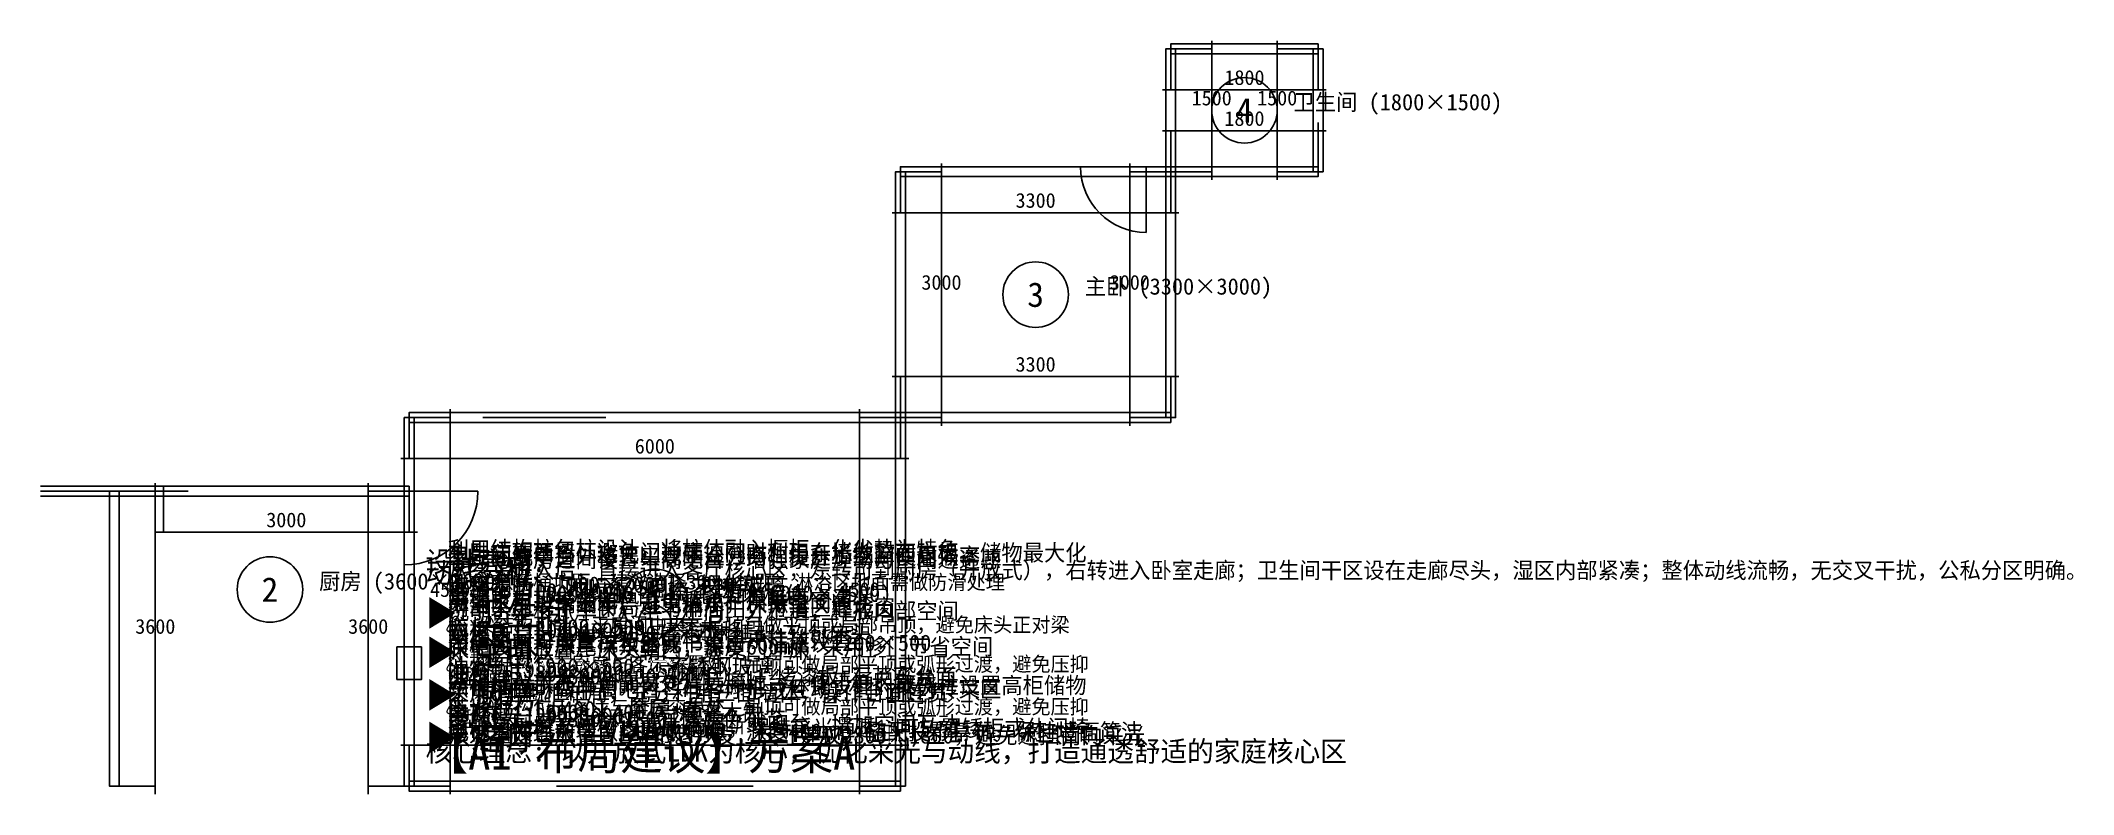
# Model space of a CAD drawing. Header units: metres. Extents: x -4500 to 20322, y -100 to 9100.
import ezdxf
from ezdxf.enums import TextEntityAlignment as Align

# ---------------------------------------------------------------- set-up
doc = ezdxf.new("R2010")
doc.units = ezdxf.units.M
for name, color, linetype in [('AI方案-功能分区', 7, 'Continuous'), ('AI方案-动线分析', 7, 'Continuous'), ('AI方案-家具建议', 7, 'Continuous'), ('AI方案-布局建议', 7, 'Continuous'), ('原始结构-墙体', 7, 'Continuous'), ('原始结构-墙填充', 7, 'Continuous'), ('原始结构-尺寸标注', 7, 'Continuous'), ('原始结构-房间标号', 7, 'Continuous'), ('原始结构-柱', 7, 'Continuous'), ('原始结构-梁', 7, 'Continuous'), ('原始结构-窗', 7, 'Continuous'), ('原始结构-门', 7, 'Continuous')]:
    doc.layers.add(name, color=color, linetype=linetype)

msp = doc.modelspace()

# ---------------------------------------------------------------- linework, layer by layer
at = {"layer": '原始结构-墙体'}
for p, q in [((9240, 9000), (9240, 7500)), ((9360, 9000), (9240, 9000)), ((11100, 9060), (9300, 9060)), ((9300, 8940), (9300, 9060)), ((11100, 8940), (9300, 8940)), ((9360, 9000), (9360, 7500)), ((11040, 7500), (11040, 9000)), ((11040, 9000), (11160, 9000)), ((11100, 8940), (11100, 9060)), ((11160, 7500), (11160, 9000)), ((5940, 7500), (5940, 4500)), ((6060, 7500), (5940, 7500)), ((9300, 7560), (6000, 7560)), ((6000, 7440), (6000, 7560)), ((6060, 7500), (6060, 4500)), ((9240, 4500), (9240, 7500)), ((9240, 7500), (9360, 7500)), ((9360, 7500), (9240, 7500)), ((9300, 7440), (9300, 7560)), ((9300, 7560), (11100, 7560)), ((9300, 7560), (9300, 7440)), ((9360, 4500), (9360, 7500)), ((11040, 7500), (11160, 7500)), ((11100, 7560), (11100, 7440)), ((9300, 7440), (6000, 7440)), ((9300, 7440), (11100, 7440)), ((-60, 4500), (-60, 0)), ((60, 4500), (-60, 4500)), ((6000, 4560), (0, 4560)), ((0, 4440), (0, 4560)), ((60, 4500), (60, 0)), ((5940, 0), (5940, 4500)), ((5940, 4500), (6060, 4500)), ((6060, 4500), (5940, 4500)), ((6000, 4440), (6000, 4560)), ((6000, 4560), (9300, 4560)), ((6000, 4560), (6000, 4440)), ((6060, 0), (6060, 4500)), ((9240, 4500), (9360, 4500)), ((9300, 4560), (9300, 4440)), ((6000, 4440), (0, 4440)), ((6000, 4440), (9300, 4440)), ((-3660, 3600), (-3660, 0)), ((-3540, 3600), (-3660, 3600)), ((-3540, 3600), (-3540, 0)), ((0, 3660), (-3000, 3660)), ((-3000, 3540), (-3000, 3660)), ((0, 3540), (-3000, 3540)), ((-60, 0), (-60, 3600)), ((-60, 3600), (60, 3600)), ((0, 3540), (0, 3660)), ((60, 0), (60, 3600)), ((-3540, 0), (-3660, 0)), ((60, 0), (-60, 0)), ((-60, 0), (60, 0)), ((0, 60), (6000, 60)), ((0, 60), (0, -60)), ((5940, 0), (6060, 0)), ((6000, 60), (6000, -60)), ((0, -60), (6000, -60))]:
    msp.add_line(p, q, dxfattribs=at)
at = {"layer": '原始结构-墙填充'}
for points in [[(9360, 9000), (9360, 7500), (9240, 7500), (9240, 9000)], [(11100, 8940), (9300, 8940), (9300, 9060), (11100, 9060)], [(11040, 7500), (11040, 9000), (11160, 9000), (11160, 7500)], [(6060, 7500), (6060, 4500), (5940, 4500), (5940, 7500)], [(9300, 7440), (6000, 7440), (6000, 7560), (9300, 7560)], [(9240, 4500), (9240, 7500), (9360, 7500), (9360, 4500)], [(9300, 7560), (11100, 7560), (11100, 7440), (9300, 7440)], [(60, 4500), (60, 0), (-60, 0), (-60, 4500)], [(6000, 4440), (0, 4440), (0, 4560), (6000, 4560)], [(5940, 0), (5940, 4500), (6060, 4500), (6060, 0)], [(6000, 4560), (9300, 4560), (9300, 4440), (6000, 4440)], [(-3540, 3600), (-3540, 0), (-3660, 0), (-3660, 3600)], [(0, 3540), (-3000, 3540), (-3000, 3660), (0, 3660)], [(-60, 0), (-60, 3600), (60, 3600), (60, 0)], [(0, 60), (6000, 60), (6000, -60), (0, -60)]]:
    msp.add_lwpolyline(points, close=True, dxfattribs=at)
at = {"layer": '原始结构-尺寸标注'}
for p, q in [((9300, 9000), (9300, 8500)), ((9300, 9000), (9800, 9000)), ((9800, 9100), (9800, 8900)), ((9800, 9000), (9800, 7500)), ((10600, 8900), (10600, 9100)), ((11100, 9000), (10600, 9000)), ((10600, 7500), (10600, 9000)), ((11100, 9000), (11100, 8500)), ((9400, 8500), (9200, 8500)), ((11100, 8500), (9300, 8500)), ((11200, 8500), (11000, 8500)), ((9200, 8000), (9400, 8000)), ((9300, 7500), (9300, 8000)), ((9300, 8000), (11100, 8000)), ((11000, 8000), (11200, 8000)), ((11100, 7500), (11100, 8000)), ((6000, 7500), (6000, 7000)), ((6000, 7500), (6500, 7500)), ((6500, 7600), (6500, 7400)), ((6500, 7500), (6500, 4500)), ((8800, 7400), (8800, 7600)), ((9300, 7500), (8800, 7500)), ((8800, 4500), (8800, 7500)), ((9300, 7500), (9300, 7000)), ((9300, 7500), (9800, 7500)), ((9800, 7600), (9800, 7400)), ((10600, 7400), (10600, 7600)), ((11100, 7500), (10600, 7500)), ((6100, 7000), (5900, 7000)), ((9300, 7000), (6000, 7000)), ((9400, 7000), (9200, 7000)), ((5900, 5000), (6100, 5000)), ((6000, 4500), (6000, 5000)), ((6000, 5000), (9300, 5000)), ((9200, 5000), (9400, 5000)), ((9300, 4500), (9300, 5000)), ((0, 4500), (0, 4000)), ((0, 4500), (500, 4500)), ((500, 4600), (500, 4400)), ((500, 4500), (500, 0)), ((5500, 4400), (5500, 4600)), ((6000, 4500), (5500, 4500)), ((5500, 0), (5500, 4500)), ((6000, 4500), (6000, 4000)), ((6000, 4500), (6500, 4500)), ((6500, 4600), (6500, 4400)), ((8800, 4400), (8800, 4600)), ((9300, 4500), (8800, 4500)), ((100, 4000), (-100, 4000)), ((6000, 4000), (0, 4000)), ((6100, 4000), (5900, 4000)), ((-3600, 3600), (-3100, 3600)), ((-3100, 3700), (-3100, 3500)), ((-3100, 3600), (-3100, 0)), ((-3000, 3600), (-3000, 3100)), ((-500, 3500), (-500, 3700)), ((0, 3600), (-500, 3600)), ((-500, 0), (-500, 3600)), ((0, 3600), (0, 3100)), ((-2900, 3100), (-3100, 3100)), ((0, 3100), (-3000, 3100)), ((100, 3100), (-100, 3100)), ((-100, 500), (100, 500)), ((0, 0), (0, 500)), ((0, 500), (6000, 500)), ((5900, 500), (6100, 500)), ((6000, 0), (6000, 500)), ((-3600, 0), (-3100, 0)), ((-3100, 100), (-3100, -100)), ((-500, -100), (-500, 100)), ((0, 0), (-500, 0)), ((0, 0), (500, 0)), ((500, 100), (500, -100)), ((5500, -100), (5500, 100)), ((6000, 0), (5500, 0))]:
    msp.add_line(p, q, dxfattribs=at)
at = {"layer": '原始结构-房间标号'}
for centre in [(10200, 8250), (7650, 6000), (-1700, 2400), (3000, 2250)]:
    msp.add_circle(centre, 400, dxfattribs=at)
at = {"layer": '原始结构-柱'}
msp.add_circle((3000, 2000), 200, dxfattribs=at)
at = {"layer": '原始结构-梁'}
msp.add_lwpolyline([(-150, 1300), (150, 1300), (150, 1700), (-150, 1700)], close=True, dxfattribs=at)
at = {"layer": '原始结构-窗'}
for p, q in [((11040, 7500), (11040, 8100)), ((11100, 7500), (11100, 8100)), ((11160, 7500), (11160, 8100)), ((900, 4560), (2400, 4560)), ((900, 4500), (2400, 4500)), ((900, 4440), (2400, 4440)), ((-2700, 3660), (-4500, 3660)), ((-2700, 3600), (-4500, 3600)), ((-2700, 3540), (-4500, 3540)), ((1800, 60), (4200, 60)), ((1800, 0), (4200, 0)), ((1800, -60), (4200, -60))]:
    msp.add_line(p, q, dxfattribs=at)
at = {"layer": '原始结构-门'}
for p, q in [((9000, 7560), (9000, 6760)), ((-60, 3600), (840, 3600))]:
    msp.add_line(p, q, dxfattribs=at)
for centre, radius, start, end in [((9000, 7560), 800, -180, -90), ((-60, 3600), 900, -90, 0)]:
    msp.add_arc(centre, radius, start, end, dxfattribs=at)

# ---------------------------------------------------------------- texts
at = {"layer": 'AI方案-功能分区'}
for s, height, p in [('▶ 卫生间', 300, (200, 1960)), ('  洗手台外移（干区）至卫生间门外过道，释放内部空间', 200, (200, 2040)), ('  淋浴区用玻璃隔断，避免溅水，保持空间通透', 200, (200, 2130)), ('  马桶上方可安装电热毛巾架，利用垂直空间', 200, (200, 2175)), ('  内部采用一字型布局：马桶居中，淋浴区靠北窗', 200, (200, 2085)), ('▶ 主卧', 300, (200, 1480)), ('  床靠西墙放置，床头朝西，避免门冲床', 200, (200, 1560)), ('  衣柜设置在床尾（东墙），深度600mm，采用移门节省空间', 200, (200, 1605)), ('  南侧窗下可放置梳妆台或书桌，尺寸建议1200×500', 200, (200, 1650)), ('  门后空间可设置挂钩或薄柜，用于挂放外套', 200, (200, 1695)), ('▶ 厨房', 300, (200, 960)), ('  结构柱位于西南角，可包柱与橱柜一体化设计，或绕柱设置高柜储物', 200, (200, 1130)), ('  采用U型橱柜布局，充分利用三面墙体，操作台面连贯', 200, (200, 1040)), ('  冰箱建议放在北侧靠窗处，远离灶台，便于通风散热', 200, (200, 1175)), ('  东侧墙面可做半高吧台，与客厅形成互动，同时作为传菜区', 200, (200, 1085)), ('▶ 客厅', 300, (200, 440)), ('  客厅与厨房之间可设置半高隔断或吧台，增加空间互动', 200, (200, 655)), ('  沙发靠西墙放置，L型布艺沙发，尺寸建议2800×1800，避免遮挡南向采光', 200, (200, 520)), ('  南侧落地窗前保留1200mm通道，保持采光通透，可放置矮柜或休闲椅', 200, (200, 610)), ('  电视墙设在东墙做整面收纳柜，深度400mm，搭配投影幕布，保持墙面简洁', 200, (200, 565))]:
    msp.add_text(s, height=height, dxfattribs=at).set_placement(p)
at = {"layer": 'AI方案-动线分析'}
for s, height, p in [('动线分析:', 250, (200, 2480)), ('  从玄关进入后，直接进入客厅核心区，左转可到厨房（开放式），右转进入卧室走廊；卫生间干区设在走廊尽头，湿区内部紧凑；整体动线流畅，无交叉干扰，公私分区明确。', 200, (200, 2535))]:
    msp.add_text(s, height=height, dxfattribs=at).set_placement(p)
at = {"layer": 'AI方案-家具建议'}
for s, p in [('  玻璃隔断  [900×2000]  钢化玻璃', (200, 2360)), ('  淋浴花洒  [顶喷φ250]  不锈钢', (200, 2320)), ('  马桶  [700×400]  陶瓷', (200, 2280)), ('  洗手台  [800×500]  陶瓷+实木柜体', (200, 2240)), ('  梳妆台  [1200×500]  实木', (200, 1840)), ('  衣柜  [1800×600]  烤漆板移门', (200, 1800)), ('  双人床  [1800×2000]  实木框架+软包床头', (200, 1760)), ('  油烟机  [900×500]  不锈钢玻璃', (200, 1360)), ('  冰箱  [900×700]  不锈钢', (200, 1320)), ('  吧台  [1800×400]  实木', (200, 1280)), ('  U型橱柜  [3600×600（地柜）]  烤漆板+石英石台面', (200, 1240)), ('  落地灯  [φ400]  金属+布艺', (200, 840)), ('  电视柜  [3000×400]  悬空木制', (200, 800)), ('  茶几  [1200×600]  岩板', (200, 760)), ('  L型沙发  [2800×1800]  灰色布艺', (200, 720))]:
    msp.add_text(s, height=200, dxfattribs=at).set_placement(p)
at = {"layer": 'AI方案-布局建议'}
for s, height, p in [('  利用结构柱包柱设计，将柱体融入橱柜，化劣势为特色', 200, (200, 2790)), ('  主卧床靠西墙，避免门冲床，同时利用东墙做整面衣柜，储物最大化', 200, (200, 2750)), ('设计亮点:', 250, (200, 2615)), ('  客厅与厨房之间设置半高吧台，增强家庭互动与空间通透感', 200, (200, 2670)), ('  卫生间洗手台外移，实现干湿分离，提升小空间使用效率', 200, (200, 2710)), ('  ⚠ 注意马桶坑距，建议选择300mm坑距；淋浴区地面需做防滑处理', 180, (200, 2400)), ('  ⚠ 梁结构可能位于房间中央，吊顶可做平顶或局部吊顶，避免床头正对梁', 180, (200, 1880)), ('  ⚠ 梁结构位于厨房与客厅交界处，吊顶可做局部平顶或弧形过渡，避免压抑', 180, (200, 1400)), ('  ⚠ 梁结构位于客厅与厨房交界处，吊顶可做局部平顶或弧形过渡，避免压抑', 180, (200, 880)), ('核心理念: 以开放式LDK为核心，优化采光与动线，打造通透舒适的家庭核心区', 250, (200, 300)), ('【AI 布局建议】方案A', 400, (200, 200))]:
    msp.add_text(s, height=height, dxfattribs=at).set_placement(p)
at = {"layer": '原始结构-尺寸标注'}
for s, p in [('1800', (10200, 8560)), ('1500', (9800, 8310)), ('1500', (10600, 8310)), ('1800', (10200, 8060)), ('3300', (7650, 7060)), ('3000', (6500, 6060)), ('3000', (8800, 6060)), ('3300', (7650, 5060)), ('6000', (3000, 4060)), ('3000', (-1500, 3160)), ('4500', (500, 2310)), ('4500', (5500, 2310)), ('3600', (-3100, 1860)), ('3600', (-500, 1860)), ('6000', (3000, 560))]:
    msp.add_text(s, height=180, dxfattribs=at).set_placement(p, align=Align.CENTER)
at = {"layer": '原始结构-房间标号'}
for s, p in [('卫生间 (1800×1500)', (10800, 8250)), ('主卧 (3300×3000)', (8250, 6000)), ('厨房 (3600×3600)', (-1100, 2400)), ('客厅 (6000×4500)', (3600, 2250))]:
    msp.add_text(s, height=200, dxfattribs=at).set_placement(p)
for s, p in [('4', (10200, 8100)), ('3', (7650, 5850)), ('2', (-1700, 2250)), ('1', (3000, 2100))]:
    msp.add_text(s, height=300, dxfattribs=at).set_placement(p, align=Align.CENTER)

doc.saveas('drawing.dxf')
